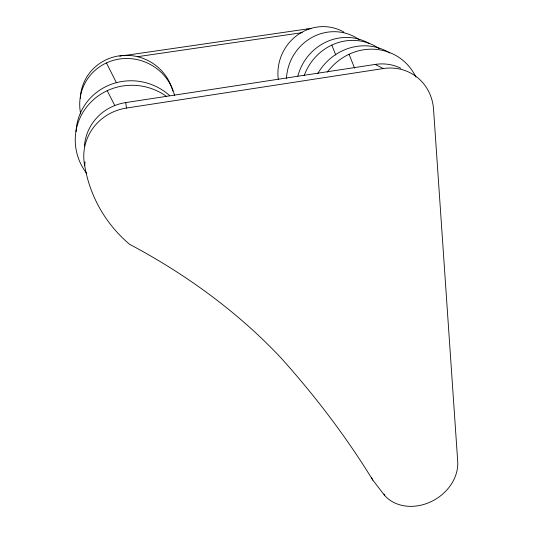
<?xml version="1.0" encoding="UTF-8"?>
<svg xmlns="http://www.w3.org/2000/svg" width="533" height="533" viewBox="0 0 533 533"><rect width="100%" height="100%" fill="white"/><g stroke="black" fill="none" stroke-linecap="round" stroke-linejoin="round"><path stroke-width="0.8" d="M84.441 146.075A49.802 47.95 8.5 0 1 125.755 102.576L375.252 64.413L383.254 68.557A49.096 45.538 -56 0 1 433.556 109.358L457.7 461.318A41.994 34.658 -30.7 0 1 430.93 501.74A41.994 34.658 -30.7 0 1 384.759 495.583L372.807 480.12A1554.015 909.618 2.3 0 0 280.738 357.636A662.299 485.656 -2.3 0 0 129.586 244.294A137.161 134.036 -23.7 0 1 84.734 165.836L85.02 161.879M84.734 165.836A51.275 49.289 6.8 0 1 126.468 108.059L383.254 68.557M119.732 56.232L121.371 55.992M123.016 55.752L306.875 29.009A35.971 34.445 -67.2 0 1 311.045 28.669M137.354 56.711L302.311 32.64M306.875 29.009L308.147 29.675M107.213 90.69L114.788 105.521M106.42 62.934L116.447 82.775M384.033 494.118L384.759 495.583M371.408 477.242L372.807 480.12M331.793 45.085L335.817 55.052M349.062 54.266L354.578 68.124M125.755 102.576L126.468 108.059M304.143 75.753A51.341 48.41 -60 0 1 379.17 48.63M297.847 76.099A50.089 47.35 -60.9 0 1 369.029 43.433M278.306 79.404A45.445 43.346 -64.8 0 1 297.467 35.071A45.445 43.346 -64.8 0 1 343.938 32.113M286.481 78.458A47.617 45.232 -62.8 0 1 312.624 37.083A47.617 45.232 -62.8 0 1 359.429 39.835M327.322 72.142A55.112 51.554 -57.8 0 1 415.893 77.092M317.815 73.474A53.666 50.362 -58.6 0 1 387.724 51.794M388.364 52.161A53.666 50.362 -58.6 0 1 389.79 53.014M80.696 113.955A48.343 46.817 22.9 0 1 117.433 59.376A48.343 46.817 22.9 0 1 174.644 95.74M80.29 98.199A47.264 45.785 24.4 0 1 122.457 55.479A47.264 45.785 24.4 0 1 172.819 91.076M86.752 173.525A57.471 55.432 11.1 0 1 91.823 101.23A57.471 55.432 11.1 0 1 166.589 96.473M76.046 131.698A55.938 54.013 12.8 0 1 110.358 84.627A55.938 54.013 12.8 0 1 169.387 95.387M375.252 64.413A47.723 44.426 -56.7 0 1 400.843 68.257"/></g></svg>
